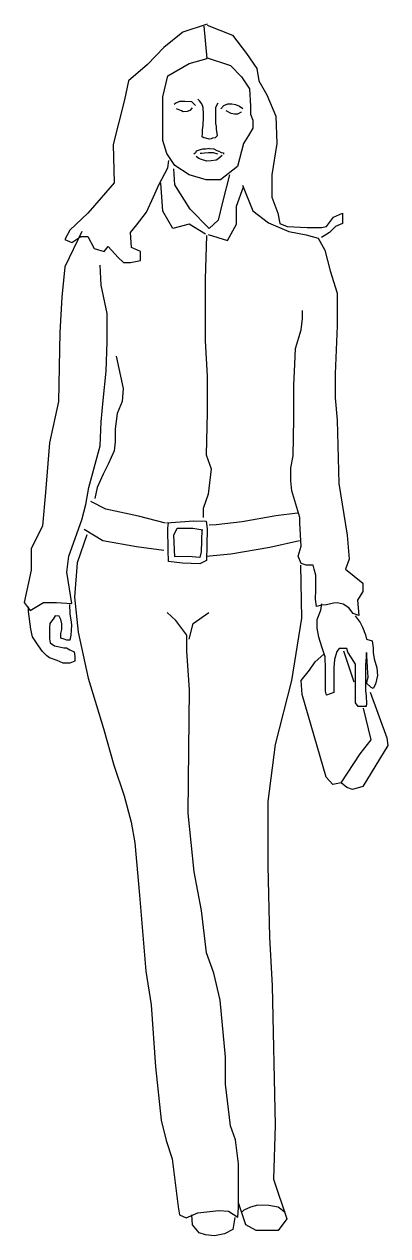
# Model space of a CAD drawing. Header units: centimetres. Extents: x 6644 to 6698, y 3598 to 3775.
import ezdxf

# ---------------------------------------------------------------- set-up
doc = ezdxf.new("R2010")
doc.units = ezdxf.units.CM
doc.header["$MEASUREMENT"] = 0

# ---------------------------------------------------------------- blocks, each defined once
blk = doc.blocks.new('women-purse')
for points in [[(-1.8, 69.966), (-3.199, 69.5), (-4.307, 68.626), (-5.239, 67.636), (-6.347, 66.704), (-6.58, 65.597), (-7.221, 63.033), (-7.163, 60.82), (-7.921, 59.946), (-8.678, 59.072), (-9.728, 58.081), (-10.019, 57.557), (-9.611, 57.382), (-9.086, 57.732), (-8.678, 57.732), (-8.329, 57.033), (-7.746, 56.858), (-7.513, 57.149), (-6.93, 56.508), (-6.638, 56.217), (-6.23, 56.217), (-5.647, 56.334), (-5.647, 56.858), (-6.172, 57.091), (-6.23, 57.965), (-5.881, 58.373), (-5.298, 59.13), (-4.89, 60.004), (-4.598, 60.703), (-4.074, 61.693), (-4.015, 62.101)], [(-1.799, 69.909), (-0.342, 69.326), (0.474, 68.277), (1.057, 67.404), (1.174, 66.704), (1.64, 65.889), (2.165, 64.665), (2.223, 63.092), (1.933, 61.278), (1.933, 59.997), (2.282, 59.064), (2.399, 58.482), (2.807, 58.307), (3.973, 58.249), (4.789, 58.249), (5.08, 58.307), (5.488, 58.831), (6.013, 59.064), (6.013, 58.482), (5.605, 58.307), (5.255, 57.958), (4.789, 57.666)], [(-1.857, 68.044), (-0.459, 67.578), (0.183, 66.937), (0.649, 66.238), (0.707, 65.248), (0.707, 64.782), (0.824, 64.432), (0.824, 63.966), (0.591, 63.558), (0.299, 63.092), (-0.05, 61.752), (-1.041, 60.995), (-1.857, 60.995), (-2.848, 61.286), (-3.664, 61.811), (-4.131, 62.51), (-4.364, 63.267), (-4.364, 63.675), (-4.364, 65.772), (-4.072, 66.996), (-2.848, 67.695), (-1.799, 67.986), (-1.974, 69.85)], [(-2.475, 65.286), (-2.679, 65.49), (-3.086, 65.514), (-3.398, 65.514), (-3.602, 65.418), (-3.71, 65.334)], [(-2.667, 65.142), (-2.811, 64.987), (-2.955, 64.927), (-3.182, 64.915), (-3.29, 64.963), (-3.578, 65.082)], [(-1.18, 65.418), (-1.324, 65.166), (-1.324, 64.831), (-1.324, 64.231), (-1.288, 64.076), (-1.276, 63.908), (-1.24, 63.656), (-1.228, 63.536), (-1.336, 63.416), (-1.503, 63.392), (-1.575, 63.356), (-1.695, 63.332), (-1.875, 63.392), (-1.995, 63.416), (-2.091, 63.476), (-2.079, 63.668), (-2.067, 63.872), (-2.031, 64.147), (-2.019, 64.591), (-2.019, 64.807), (-2.031, 65.154), (-2.103, 65.382), (-2.235, 65.538), (-2.331, 65.646)], [(-1.012, 65.094), (-0.832, 65.274), (-0.616, 65.37), (-0.388, 65.37), (-0.16, 65.334), (0.056, 65.238), (0.247, 65.106)], [(0.152, 64.903), (-0.052, 64.783), (-0.22, 64.771), (-0.424, 64.819), (-0.712, 64.975)], [(-1.695, 62.805), (-1.875, 62.769), (-2.079, 62.769), (-2.259, 62.697), (-2.439, 62.649), (-2.475, 62.541), (-2.571, 62.469)], [(-0.94, 62.396), (-1.192, 62.193), (-1.276, 62.121), (-1.576, 62.085), (-1.816, 62.073), (-2.127, 62.157), (-2.283, 62.228), (-2.439, 62.336)], [(-1.18, 62.468), (-1.444, 62.552), (-1.6, 62.552), (-1.732, 62.552), (-1.948, 62.528), (-2.103, 62.516), (-2.199, 62.504)], [(-1.707, 62.805), (-1.42, 62.781), (-1.24, 62.685), (-1.132, 62.637), (-0.988, 62.577), (-0.868, 62.553), (-0.856, 62.469)], [(-0.518, 61.283), (-0.926, 59.71), (-1.159, 58.661), (-1.684, 58.195), (-2.791, 59.302), (-3.665, 60.7), (-3.724, 61.633)], [(-1.896, 57.86), (-2.849, 58.428), (-3.782, 58.195), (-4.365, 59.186), (-4.482, 60.817)], [(-1.742, 57.846), (-0.634, 57.496), (-0.11, 58.428), (-0.11, 59.477), (0.298, 60.584)], [(0.246, 60.69), (0.839, 59.206), (1.73, 58.514), (2.918, 58.019), (3.907, 57.822), (4.6, 57.624), (4.996, 56.931), (5.293, 55.745), (5.689, 54.459), (5.689, 52.58), (5.59, 49.81), (5.59, 48.425), (5.689, 47.14), (5.787, 43.48), (6.282, 40.513), (6.381, 39.128), (6.183, 38.535), (6.678, 38.139), (7.173, 37.743), (7.173, 37.249), (6.876, 36.754), (6.947, 35.867), (6.613, 35.987), (6.374, 36.321), (6.04, 36.535), (5.706, 36.607), (5.492, 36.583), (5.086, 36.487), (4.8, 36.464), (4.513, 36.392), (4.442, 36.821), (4.466, 37.346), (4.466, 37.894), (4.466, 38.204), (4.37, 38.538), (4.322, 38.777), (3.917, 38.777), (3.63, 38.872), (3.44, 39.301), (3.63, 39.874), (3.535, 41.196), (3.535, 41.53), (3.081, 43.056), (3.034, 43.629), (3.034, 44.392), (3.153, 45.083), (3.2, 47.216), (3.2, 49.148), (3.248, 50.364), (3.296, 51.27), (3.63, 52.344), (3.701, 52.988), (3.701, 53.464)], [(-9.027, 58.011), (-10.018, 55.972), (-10.193, 54.224), (-10.309, 52.185), (-10.372, 48.213), (-10.897, 45.824), (-11.13, 42.969), (-11.305, 41.047), (-11.946, 39.707), (-11.946, 38.484), (-12.354, 36.619), (-12.005, 36.153), (-11.247, 36.619), (-10.489, 36.619), (-9.615, 36.561), (-9.906, 38.367), (-9.79, 39.299), (-9.032, 41.397), (-8.799, 42.27), (-8.624, 43.261), (-7.983, 45.649), (-7.924, 47.048), (-7.808, 48.271), (-7.633, 49.96), (-7.575, 51.65), (-7.575, 53.281), (-7.924, 54.912), (-7.983, 56.077)], [(-1.833, 57.786), (-1.917, 55.272), (-1.917, 51.718), (-1.8, 49.679), (-1.8, 47.582), (-1.859, 45.135), (-1.567, 44.32), (-1.742, 42.863), (-2.033, 42.048), (-2.033, 41.523)], [(-7.05, 50.834), (-6.642, 48.97), (-6.7, 48.213), (-6.992, 47.514), (-7.108, 46.64), (-7.108, 45.882), (-7.167, 45.358), (-7.516, 44.601), (-7.808, 44.018), (-8.157, 43.261), (-8.274, 42.62)], [(-4.214, 41.187), (-5.754, 41.593), (-7.642, 42), (-8.514, 42.436)], [(-4.147, 41.213), (-2.579, 41.335), (-1.867, 41.314), (-1.806, 40.867), (-1.826, 39.931), (-1.846, 39.035), (-2.233, 38.852), (-3.231, 38.893), (-4.025, 38.995), (-4.045, 39.646), (-4.066, 40.907), (-4.025, 41.213)], [(3.405, 41.77), (2.156, 41.625), (0.209, 41.276), (-1.273, 41.102), (-1.68, 41.073)], [(-4.301, 39.619), (-5.87, 39.822), (-7.816, 40.17), (-8.892, 40.838)], [(-2.111, 40.826), (-2.152, 39.544), (-2.233, 39.218), (-2.905, 39.279), (-3.658, 39.259), (-3.72, 40.5), (-3.536, 40.907), (-2.62, 40.907), (-2.05, 40.806)], [(-8.747, 40.514), (-9.294, 38.915), (-9.463, 36.938), (-9.252, 34.918), (-8.663, 32.268), (-7.779, 29.365), (-7.189, 27.243), (-6.599, 25.476), (-6.179, 23.961), (-5.968, 22.774), (-5.715, 19.745), (-5.336, 15.362), (-5.041, 13.427), (-4.789, 9.851), (-4.452, 6.78), (-4.158, 5.602), (-3.821, 4.55), (-3.484, 1.773), (-3.4, 1.31), (-3.021, 1.142), (-2.348, 1.437), (-1.127, 1.563), (-0.58, 1.521), (-0.032, 1.184), (0.01, 1.731), (0.01, 2.993), (0.01, 4.255), (-0.159, 5.644), (-0.453, 6.443), (-0.748, 8.841), (-0.748, 10.398), (-1.043, 13.694), (-1.422, 15.251), (-1.843, 16.429), (-2.138, 18.869), (-2.558, 21.098), (-2.896, 24.482), (-2.854, 28.142), (-2.812, 31.591), (-2.98, 33.821), (-2.98, 34.747), (-3.612, 35.588), (-4.117, 36.051)], [(3.521, 40.173), (1.807, 39.795), (-0.43, 39.418), (-1.854, 39.273)], [(3.591, 38.776), (3.644, 35.714), (3.063, 32.124), (2.112, 28.428), (1.689, 25.155), (1.69, 21.442), (1.795, 17.324), (1.954, 14.526), (2.119, 6.486), (2.034, 3.363), (2.794, 1.084), (2.288, 0.409), (1.021, 0.409), (0.43, 0.747), (0.008, 2.013)], [(-9.741, 36.514), (-9.715, 35.953), (-9.663, 35.628), (-9.624, 35.328), (-9.65, 35.002), (-9.663, 34.729), (-9.728, 34.442), (-9.897, 34.455), (-10.054, 34.507), (-10.236, 34.559), (-10.249, 34.833), (-10.184, 35.067), (-10.184, 35.393), (-10.236, 35.641), (-10.341, 35.836), (-10.562, 35.849), (-10.693, 35.667), (-10.784, 35.549), (-10.875, 35.419), (-10.901, 35.185), (-10.901, 34.859), (-10.901, 34.533), (-10.862, 34.299), (-10.601, 34.129), (-10.419, 34.09), (-10.067, 34.012), (-9.91, 34.012), (-9.728, 33.895), (-9.48, 33.777), (-9.428, 33.504), (-9.428, 33.23), (-9.728, 33.126), (-10.106, 33.126), (-10.458, 33.269), (-10.901, 33.439), (-11.045, 33.543), (-11.292, 33.79), (-11.54, 34.116), (-11.879, 34.637), (-11.97, 35.093), (-12.101, 36.11), (-12.114, 36.292), (-12.114, 36.37)], [(6.733, 35.857), (7.033, 35.468), (7.153, 35.198), (7.332, 34.75), (7.392, 34.51), (7.722, 34.42), (7.781, 34.001), (7.781, 33.732), (7.841, 33.373), (7.991, 32.864), (8.021, 32.415), (7.901, 31.906), (7.781, 31.667), (7.662, 31.727), (7.392, 31.966), (7.482, 32.325), (7.452, 32.864), (7.422, 33.253), (7.392, 33.732), (7.332, 32.984), (7.332, 32.565), (7.332, 32.146), (7.332, 31.547), (7.362, 31.218), (7.392, 30.799), (7.362, 30.62), (6.913, 30.62), (6.763, 30.829), (6.763, 31.458), (6.763, 31.996), (6.763, 32.505), (6.763, 33.074), (6.524, 33.433), (6.314, 33.762), (6.254, 33.971), (5.805, 33.971), (5.685, 33.792), (5.536, 33.343), (5.506, 32.864), (5.506, 32.385), (5.506, 31.877), (5.506, 31.428), (5.087, 31.278), (5.027, 31.517), (5.027, 32.086), (5.027, 32.804), (4.997, 33.493), (4.817, 34.061), (4.637, 34.63), (4.548, 35.139), (4.548, 35.647), (4.757, 36.186), (4.817, 36.545)], [(-2.842, 34.51), (-2.609, 35.41), (-1.709, 36.049)], [(5.925, 26.22), (5.446, 26.131), (5.057, 26.55), (3.679, 31.308), (3.619, 32.116), (4.098, 32.714), (4.428, 33.193), (4.757, 33.493), (4.937, 33.642)], [(6.674, 32.026), (6.075, 33.822)], [(7.602, 31.458), (8.56, 28.824), (8.62, 28.375), (7.183, 26.011), (6.584, 25.831), (6.254, 25.951), (5.925, 26.22), (7.033, 27.896), (7.662, 28.704), (7.213, 30.53)], [(2.689, 1.448), (2.292, 1.754), (1.751, 1.844), (1.119, 1.863), (0.704, 1.754), (0.306, 1.592), (0.216, 1.484)], [(-0.212, 1.166), (-0.317, 0.479), (-0.793, 0.215), (-1.374, 0.11), (-1.902, 0.163), (-2.272, 0.268), (-2.642, 0.743), (-2.694, 1.324)]]:
    blk.add_lwpolyline(points)

msp = doc.modelspace()

# ---------------------------------------------------------------- block references
at = {"xscale": 2.54, "yscale": 2.54, "zscale": 2.54}
msp.add_blockref('women-purse', (6675.72, 3597.5), dxfattribs=at)

doc.saveas('drawing.dxf')
